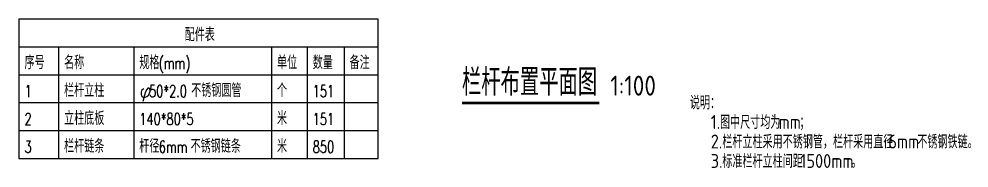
# Model space of a CAD drawing. Extents: x -89702 to 926017, y -610001 to -56924.
# Drawn here: x 506145 to 553952, y -142492 to -135010 of the extents above; entities that cross this region are included whole.
import ezdxf

# ---------------------------------------------------------------- set-up
doc = ezdxf.new("R2010")
doc.units = 0
doc.header["$LTSCALE"] = 10
doc.header["$MEASUREMENT"] = 0
for name, color, linetype in [('DIM_SYMB', 3, 'Continuous'), ('PUB_TAB', 7, 'Continuous'), ('PUB_TEXT', 7, 'Continuous')]:
    doc.layers.add(name, color=color, linetype=linetype)
doc.styles.add('_TCH_TAB', font='SIMPLEX', dxfattribs={"bigfont": 'GBCBIG'})
doc.styles.get("Standard").update_dxf_attribs({"font": 'gbenor.shx', "bigfont": 'gbcbig.shx'})

msp = doc.modelspace()

# ---------------------------------------------------------------- linework, layer by layer
at = {"layer": 'DIM_SYMB', "color": 3, "const_width": 140}
msp.add_lwpolyline([(528434.3, -139226.6), (535342, -139226.6)], dxfattribs=at)
at = {"layer": 'PUB_TAB', "linetype": 'ByBlock'}
msp.add_lwpolyline([(506144.7, -142010.2), (524214.7, -142010.2), (524214.7, -135010.2), (506144.7, -135010.2)], close=True, dxfattribs=at)
for points in [[(506144.7, -136410.2), (524214.7, -136410.2)], [(508134, -136410.2), (508134, -142010.2)], [(511917.9, -136410.2), (511917.9, -142010.2)], [(518847.4, -136410.2), (518847.4, -142010.2)], [(520646.3, -136410.2), (520646.3, -142010.2)], [(522502.4, -136410.2), (522502.4, -142010.2)], [(506144.7, -137810.2), (524214.7, -137810.2)], [(506144.7, -139210.2), (524214.7, -139210.2)], [(506144.7, -140610.2), (524214.7, -140610.2)]]:
    msp.add_lwpolyline(points, dxfattribs=at)

# ---------------------------------------------------------------- texts
at = {"layer": 'PUB_TAB', "linetype": 'ByBlock', "style": '_TCH_TAB'}
for s, height, p in [('配件表', 675.18, (514483.4, -136130.2)), ('序号', 675.18, (506424.7, -137530.2)), ('名称', 675.18, (508414, -137530.2)), ('规格', 675.18, (512197.9, -137530.2)), ('单位', 675.18, (519127.4, -137530.2)), ('数量', 675.18, (520926.3, -137530.2)), ('备注', 675.18, (522782.4, -137530.2)), ('栏杆立柱', 675.18, (508414, -138930.2)), ('φ', 675.2, (512197.9, -138930.2)), ('不锈钢圆管', 675.18, (514809.4, -138930.2)), ('个', 675.2, (519127.4, -138930.2)), ('立柱底板', 675.18, (508414, -140330.2)), ('米', 675.2, (519127.4, -140330.2)), ('栏杆链条', 675.18, (508414, -141730.2)), ('杆径', 675.18, (512197.9, -141730.2)), ('不锈钢链条', 675.18, (514780.9, -141730.2)), ('米', 675.2, (519127.4, -141730.2))]:
    msp.add_text(s, height=height, dxfattribs=at).set_placement(p)
at = {"layer": 'PUB_TAB', "linetype": 'ByBlock', "style": '_TCH_TAB', "width": 0.705882}
for s, p in [('(mm)', (513180.9, -137530.2)), ('1', (506424.7, -138930.2)), ('50*2.0', (512689.4, -138930.2)), ('151', (520926.3, -138930.2)), ('2', (506424.7, -140330.2)), ('140*80*5', (512197.9, -140330.2)), ('151', (520926.3, -140330.2)), ('3', (506424.7, -141730.2)), ('6mm', (513180.9, -141730.2)), ('850', (520926.3, -141730.2))]:
    msp.add_text(s, height=595, dxfattribs=at).set_placement(p)
at = {"layer": 'PUB_TEXT', "color": 7}
for s, height, p in [('栏杆布置平面图', 1350.35, (528434.3, -138857.3)), ('1:100', 1000, (535902, -138857.3))]:
    msp.add_text(s, height=height, dxfattribs=at).set_placement(p)
at = {"layer": 'PUB_TEXT'}
for s, height, p in [('说明：', 675.18, (539906, -139552.4)), ('1.', 700, (540956, -140532.4)), ('图中尺寸均为', 675.18, (541422.7, -140532.4)), ('mm', 700, (544371.6, -140532.4)), ('；', 675.2, (545421.6, -140532.4)), ('2.', 700, (540956, -141512.4)), ('栏杆立柱采用不锈钢管，栏杆采用直径', 675.177, (541539.4, -141512.4)), ('6mm', 700, (549894.7, -141512.4)), ('不锈钢铁链。', 675.18, (551353, -141512.4)), ('3.', 700, (540956, -142492.4)), ('标准栏杆立柱间距', 675.18, (541539.4, -142492.4)), ('1500mm', 700, (545471.3, -142492.4)), ('。', 675.2, (548037.9, -142492.4))]:
    msp.add_text(s, height=height, dxfattribs=at).set_placement(p)

doc.saveas('drawing.dxf')
